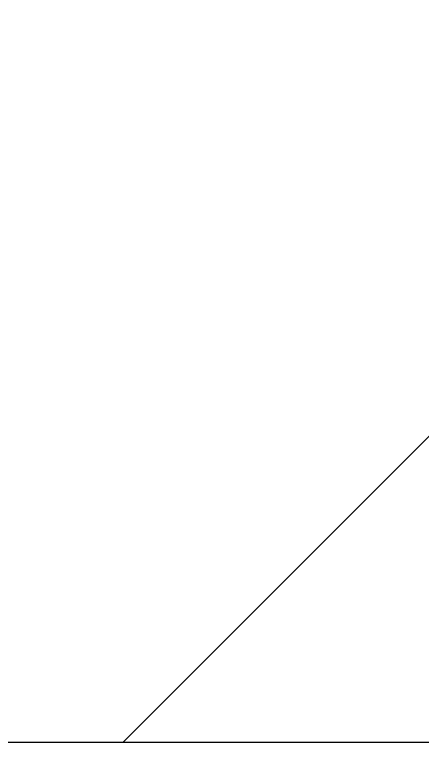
# Model space of a CAD drawing. Header units: millimetres. Extents: x 0 to 279, y 0 to 216.
# Drawn here: x 233.9744 to 234.0248, y 71.7939 to 71.8857 of the extents above; entities that cross this region are included whole.
import ezdxf

# ---------------------------------------------------------------- set-up
doc = ezdxf.new("R2010")
doc.units = ezdxf.units.MM
doc.layers.add('DIM', color=1, linetype='Continuous')
doc.layers.add('TITLE_BLOCK_TEXT', color=8, linetype='Continuous')
doc.dimstyles.new('SLDDIMSTYLE0', dxfattribs={"dimtxt": 0.18, "dimasz": 3.302, "dimexe": 0, "dimexo": 0.0625, "dimgap": 0, "dimtad": 0, "dimtih": 1, "dimtoh": 1, "dimdec": 0, "dimrnd": 1e-09, "dimzin": 0, "dimdsep": 46, "dimtxsty": 'Standard', "dimsah": 1, "dimcen": 0.09, "dimadec": 0, "dimazin": 0, "dimtfac": 3.302, "dimtdec": 0, "dimtofl": 0, "dimtmove": 0, "dimatfit": 3, "dimfxl": 0, "dimfrac": 2, "dimtolj": 1, "dimtzin": 0, "dimarcsym": 0})

msp = doc.modelspace()

# ---------------------------------------------------------------- hatches: boundary and pattern name
at = {"layer": 'TITLE_BLOCK_TEXT', "linetype": 'Continuous', "lineweight": 18}
h = msp.add_hatch(dxfattribs=at)
h.set_pattern_fill('ANSI31', color=256, style=0)
h.paths.add_polyline_path([(233.571072, 73.379043), (233.571072, 71.879043), (233.654405, 71.795709), (233.987739, 71.795709), (234.071072, 71.879043), (234.071072, 73.379043), (233.987739, 73.462376), (233.654405, 73.462376)], flags=0)
h = msp.add_hatch(dxfattribs=at)
h.set_pattern_fill('ANSI31', color=256, style=0)
edge = h.paths.add_edge_path(flags=0)
edge.add_spline(control_points=[(234.071072, 71.479075), (233.859961, 71.479075), (233.754405, 71.637409), (233.754405, 71.795742)], knot_values=[0, 0, 0, 0, 0.25, 0.25, 0.25, 0.25], weights=[0.5, 0.5, 0.666667, 1], degree=3, periodic=0)
edge.add_line((233.754405, 71.795742), (233.571072, 71.795742))
edge.add_line((233.571072, 71.795742), (233.571072, 72.879075))
edge.add_line((233.571072, 72.879075), (232.071072, 72.879075))
edge.add_line((232.071072, 72.879075), (232.071072, 71.879075))
edge.add_arc((232.154405, 71.879075), 0.083333, 180, 270)
edge.add_line((232.154405, 71.795742), (232.987739, 71.795742))
edge.add_arc((232.987739, 71.712409), 0.083333, 0, 90, ccw=False)
edge.add_line((233.071072, 71.712409), (233.071072, 66.712409))
edge.add_line((233.071072, 66.712409), (233.571072, 66.712409))
edge.add_line((233.571072, 66.712409), (233.571072, 67.795742))
edge.add_line((233.571072, 67.795742), (233.801814, 67.795742))
edge.add_spline(control_points=[(233.801814, 67.795742), (233.857909, 67.886367), (233.953465, 67.945742), (234.071072, 67.945742)], knot_values=[0, 0, 0, 0, 0.139272, 0.139272, 0.139272, 0.139272], weights=[0.655172, 0.551724, 0.5, 0.5], degree=3, periodic=0)
edge.add_line((234.071072, 67.945742), (234.071072, 68.145742))
edge.add_spline(control_points=[(234.071072, 68.145742), (233.859961, 68.145742), (233.754405, 68.304075), (233.754405, 68.462409), (233.754405, 68.620742), (233.859961, 68.779075), (234.071072, 68.779075)], knot_values=[0, 0, 0, 0, 0.25, 0.25, 0.25, 0.5, 0.5, 0.5, 0.5], weights=[0.5, 0.5, 0.666667, 1, 0.666667, 0.5, 0.5], degree=3, periodic=0)
edge.add_line((234.071072, 68.779075), (234.071072, 68.979075))
edge.add_spline(control_points=[(234.071072, 68.979075), (233.859961, 68.979075), (233.754405, 69.137409), (233.754405, 69.295742), (233.754405, 69.454075), (233.859961, 69.612409), (234.071072, 69.612409)], knot_values=[0, 0, 0, 0, 0.25, 0.25, 0.25, 0.5, 0.5, 0.5, 0.5], weights=[0.5, 0.5, 0.666667, 1, 0.666667, 0.5, 0.5], degree=3, periodic=0)
edge.add_line((234.071072, 69.612409), (234.071072, 69.812409))
edge.add_spline(control_points=[(234.071072, 69.812409), (233.859961, 69.812409), (233.754405, 69.970742), (233.754405, 70.129075), (233.754405, 70.287409), (233.859961, 70.445742), (234.071072, 70.445742)], knot_values=[0, 0, 0, 0, 0.25, 0.25, 0.25, 0.5, 0.5, 0.5, 0.5], weights=[0.5, 0.5, 0.666667, 1, 0.666667, 0.5, 0.5], degree=3, periodic=0)
edge.add_line((234.071072, 70.445742), (234.071072, 70.645742))
edge.add_spline(control_points=[(234.071072, 70.645742), (233.859961, 70.645742), (233.754405, 70.804075), (233.754405, 70.962409), (233.754405, 71.120742), (233.859961, 71.279075), (234.071072, 71.279075)], knot_values=[0, 0, 0, 0, 0.25, 0.25, 0.25, 0.5, 0.5, 0.5, 0.5], weights=[0.5, 0.5, 0.666667, 1, 0.666667, 0.5, 0.5], degree=3, periodic=0)
edge.add_line((234.071072, 71.279075), (234.071072, 71.479075))

# ---------------------------------------------------------------- linework, layer by layer
at = {"color": 7, "linetype": 'Continuous', "lineweight": 25}
for p, q in [((233.987739, 71.795709), (234.071072, 71.879043)), ((233.987739, 71.795709), (233.654405, 71.795709)), ((234.26618, 71.795709), (233.987739, 71.795709))]:
    msp.add_line(p, q, dxfattribs=at)
msp.add_open_spline([(234.071072, 71.479075), (234.035471, 71.482576), (233.964269, 71.489577), (233.869372, 71.544173), (233.797757, 71.624527), (233.759811, 71.713565), (233.755941, 71.772398), (233.754405, 71.795742)], degree=3, knots=[0, 0, 0, 0, 0.214694, 0.429388, 0.644082, 0.858775, 1, 1, 1, 1], dxfattribs=at)

# ---------------------------------------------------------------- leaders
at = {"layer": 'DIM'}
msp.add_leader([(237.237739, 66.962409), (221.298195, 72.68426)], dimstyle='SLDDIMSTYLE0', dxfattribs=at)

doc.saveas('drawing.dxf')
